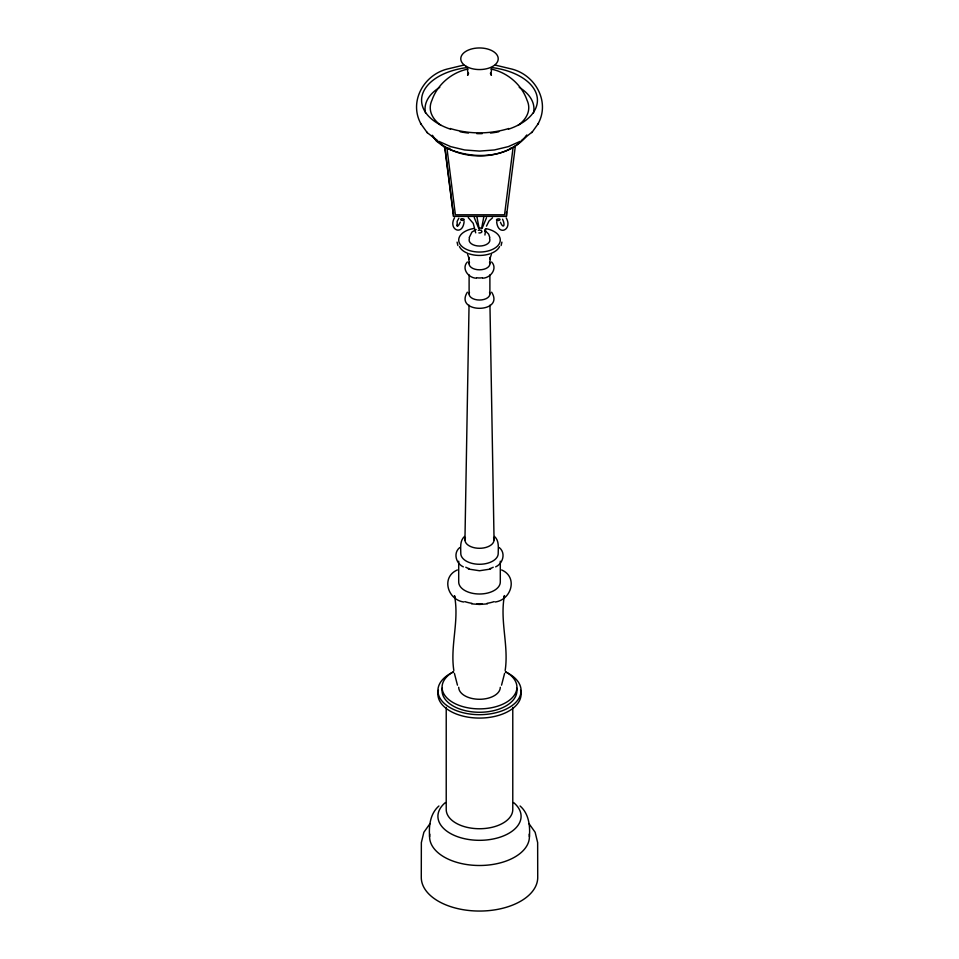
<?xml version="1.0" encoding="UTF-8"?>
<svg xmlns="http://www.w3.org/2000/svg" width="959" height="959" viewBox="0 0 959 959"><rect width="100%" height="100%" fill="white"/><g stroke="black" fill="none" stroke-linecap="round" stroke-linejoin="round"><path stroke-width="1.44" d="M464.947 539.893L469.047 305.178M484.966 231.395L485.086 229.213M484.93 235.051L485.638 229.201M444.688 146.763L453.511 216.386L506.448 216.386L515.271 146.607M481.538 228.745L483.863 216.506M505.165 670.509C508.953 645.647 499.615 620.641 504.458 595.575L503.847 597.817M464.132 221.613C462.562 236.765 447.841 229.273 454.53 217.789M469.143 237.724L471.948 232.03L476.143 229.561M501.137 245.468L501.905 242.124M504.602 673.338L501.533 685.17M491.571 69.276L490.864 74.814L490.469 73.112L491.44 75.246M460.332 222.128L458.582 225.305L457.119 225.868L458.09 225.725L456.844 225.281L457.251 225.904L457.119 221.373L458.87 218.196M486.477 226.144L489.03 220.99L492.518 217.801M491.392 254.339L489.845 258.858L490.205 257.264L489.893 263.809M537.819 124.25C550.766 101.786 534.978 73.843 510.104 68.664L495.264 65.104M486.501 217.753L482.221 228.05A20.798 12.011 0 0 0 479.5 228.038M467.56 75.246L468.531 73.112L468.136 74.814L467.429 69.276M526.863 135.219C505.501 162.79 454.039 162.706 432.281 135.603M521.612 140.494L532.377 131.827M463.736 65.104L448.896 68.664C424.022 73.843 408.234 101.786 421.181 124.25M526.791 135.267C508.378 159.913 469.862 159.697 444.269 147.015M531.789 132.654L538.478 123.327M467.357 261.987C461.087 268.508 468.507 278.062 476.251 278.182M467.357 292.207C453.847 313.677 505.153 313.677 491.643 292.207M430.04 823.589L423.866 832.268L421.349 842.589L421.277 877.437A58.223 33.613 0 0 0 479.5 911.05A58.223 33.613 0 0 0 537.723 877.437L537.651 842.589L535.134 832.268L528.96 823.589M438.922 805.98C430.171 813.628 428.733 825.807 429.596 836.68M464.54 536.453C459.637 540.672 460.788 547.817 460.788 553.475A18.712 10.801 0 0 0 479.5 564.276A18.712 10.801 0 0 0 498.212 553.475C498.212 547.817 499.363 540.672 494.46 536.453M459.709 547.577C452.948 553.055 456.028 563.556 463.341 566.865M457.359 569.958C440.792 577.006 447.541 599.878 463.844 602M495.659 566.865C502.972 563.556 506.052 553.055 499.291 547.577M520.198 141.345L508.282 146.631L494.4 149.952L479.5 151.102L464.6 149.952L450.718 146.631L438.802 141.345M495.156 602C511.459 599.878 518.208 577.006 501.641 569.958M468.136 69.012C451.785 72.261 437.34 84.5 431.922 100.323A49.257 28.434 0 0 0 440.996 125.413M508.845 128.494C489.809 134.332 469.191 134.332 450.155 128.494M482.749 278.182C490.493 278.062 497.913 268.508 491.643 261.987M490.624 569.035L479.5 570.749L468.376 569.035M487.436 603.858L479.5 604.458L471.564 603.858M449.915 148.345L446.978 148.345L455.393 214.804L504.554 214.804L512.981 148.345L510.044 148.345M490.864 69.012C507.215 72.261 521.66 84.5 527.078 100.323A49.257 28.434 0 0 1 518.004 125.413M468.244 217.645L473.243 223.339L475.7 232.845M437.388 140.494L427.211 132.654L420.522 123.327M443.957 146.787L436.357 141.057L432.209 135.267M485.014 230.484L488.646 234.128L489.857 237.724M520.078 805.98C528.829 813.628 530.267 825.807 529.404 836.68M426.623 131.827L427.211 132.654M474.249 217.597L478.541 227.894M502.576 219.215C505.525 225.269 503.475 229.501 500.43 222.284M467.608 254.339L469.155 258.858L468.795 257.264L469.107 263.809M506.22 217.945C512.921 229.429 498.201 236.933 496.63 221.769M457.467 685.17L454.398 673.338M476.899 216.662L479.212 228.901M455.153 597.817L454.458 595.683C459.505 620.689 449.987 645.683 453.835 670.509M457.095 242.124L457.863 245.468M444.892 147.135L453.307 213.605M489.953 305.178L494.053 539.893M512.777 707.382L512.777 809.516A33.277 19.204 0 0 1 479.5 828.732A33.277 19.204 0 0 1 446.223 809.516L446.223 707.382M506.448 212.011L506.448 216.386M500.298 561.195L500.298 581.993A20.798 12.011 0 0 1 479.5 594.005A20.798 12.011 0 0 1 458.702 581.993L458.702 561.195M489.893 274.897L489.893 294.029M469.107 274.897L469.107 294.029M453.511 212.011L453.511 216.386M491.823 67.55A57.924 33.445 0 0 1 536.74 95.073A57.924 33.445 0 0 1 508.462 129.189M498.824 131.755A57.924 33.445 0 0 1 490.481 133.061M482.245 133.625A57.924 33.445 0 0 1 476.755 133.625M468.519 133.061A57.924 33.445 0 0 1 460.176 131.755M450.538 129.189A57.924 33.445 0 0 1 422.26 95.073A57.924 33.445 0 0 1 467.177 67.55M425.52 112.922A54.447 31.431 0 0 1 439.773 87.329M519.227 87.329A54.447 31.431 0 0 1 533.48 112.922M505.429 671.887A41.585 24.011 0 0 1 509.984 706.999A41.585 24.011 0 0 1 449.016 706.999A41.585 24.011 0 0 1 453.571 671.887M478.289 230.328A2.433 1.403 0 0 1 481.909 231.371A2.433 1.403 0 0 1 478.865 232.905M505.968 671.983A37.425 21.613 0 0 1 505.968 702.551A37.425 21.613 0 0 1 453.032 702.551A37.425 21.613 0 0 1 453.032 671.983M513.568 802.539A41.585 24.011 0 0 1 507.143 834.246A41.585 24.011 0 0 1 451.857 834.246A41.585 24.011 0 0 1 445.432 802.539M486.177 228.674A20.798 12.011 0 0 1 495.995 247.35A20.798 12.011 0 0 1 462.214 246.715A20.798 12.011 0 0 1 474.118 228.446M529.224 834.174A49.904 28.818 0 0 1 479.5 865.497A49.904 28.818 0 0 1 429.776 834.174M493.561 537.711A14.553 8.403 0 0 1 479.5 548.296A14.553 8.403 0 0 1 465.439 537.711M520.581 690.3A41.585 24.011 0 0 1 479.5 718.075A41.585 24.011 0 0 1 438.419 690.3M516.613 687.843A37.425 21.613 0 0 1 479.5 712.273A37.425 21.613 0 0 1 442.387 687.843M489.546 292.483A10.393 6.006 0 0 1 479.5 300.035A10.393 6.006 0 0 1 469.454 292.483M489.546 262.251A10.393 6.006 0 0 1 479.5 269.815A10.393 6.006 0 0 1 469.454 262.251M489.546 238.479A10.393 6.006 0 0 1 479.5 246.043A10.393 6.006 0 0 1 469.454 238.479M500.298 687.267A20.798 12.011 0 0 1 479.5 699.279A20.798 12.011 0 0 1 458.702 687.267M499.591 246.547A20.798 12.011 0 0 1 491.044 253.416M489.893 253.835A20.798 12.011 0 0 1 469.107 253.835M467.956 253.416A20.798 12.011 0 0 1 459.409 246.547M493.214 567.248A20.798 12.011 0 0 1 489.893 568.627M469.107 568.627A20.798 12.011 0 0 1 465.786 567.248M494.053 601.653A29.118 16.806 0 0 1 487.04 603.331M482.029 603.834A29.118 16.806 0 0 1 476.971 603.834M471.96 603.331A29.118 16.806 0 0 1 464.947 601.653M482.185 277.762A10.393 6.006 0 0 1 476.815 277.762M466.266 66.399A18.712 10.801 0 0 0 497.577 61.556A18.712 10.801 0 0 0 474.657 48.322A18.712 10.801 0 0 0 466.266 66.399M461.267 220.031A1.786 0.827 8.3 0 0 464.216 219.971A1.786 0.827 8.3 0 0 462.022 218.712A1.786 0.827 8.3 0 0 461.267 220.031M497.349 220.546A1.786 0.827 -8.3 0 0 500.035 219.539A1.786 0.827 -8.3 0 0 497.385 219.096A1.786 0.827 -8.3 0 0 497.349 220.546"/></g></svg>
